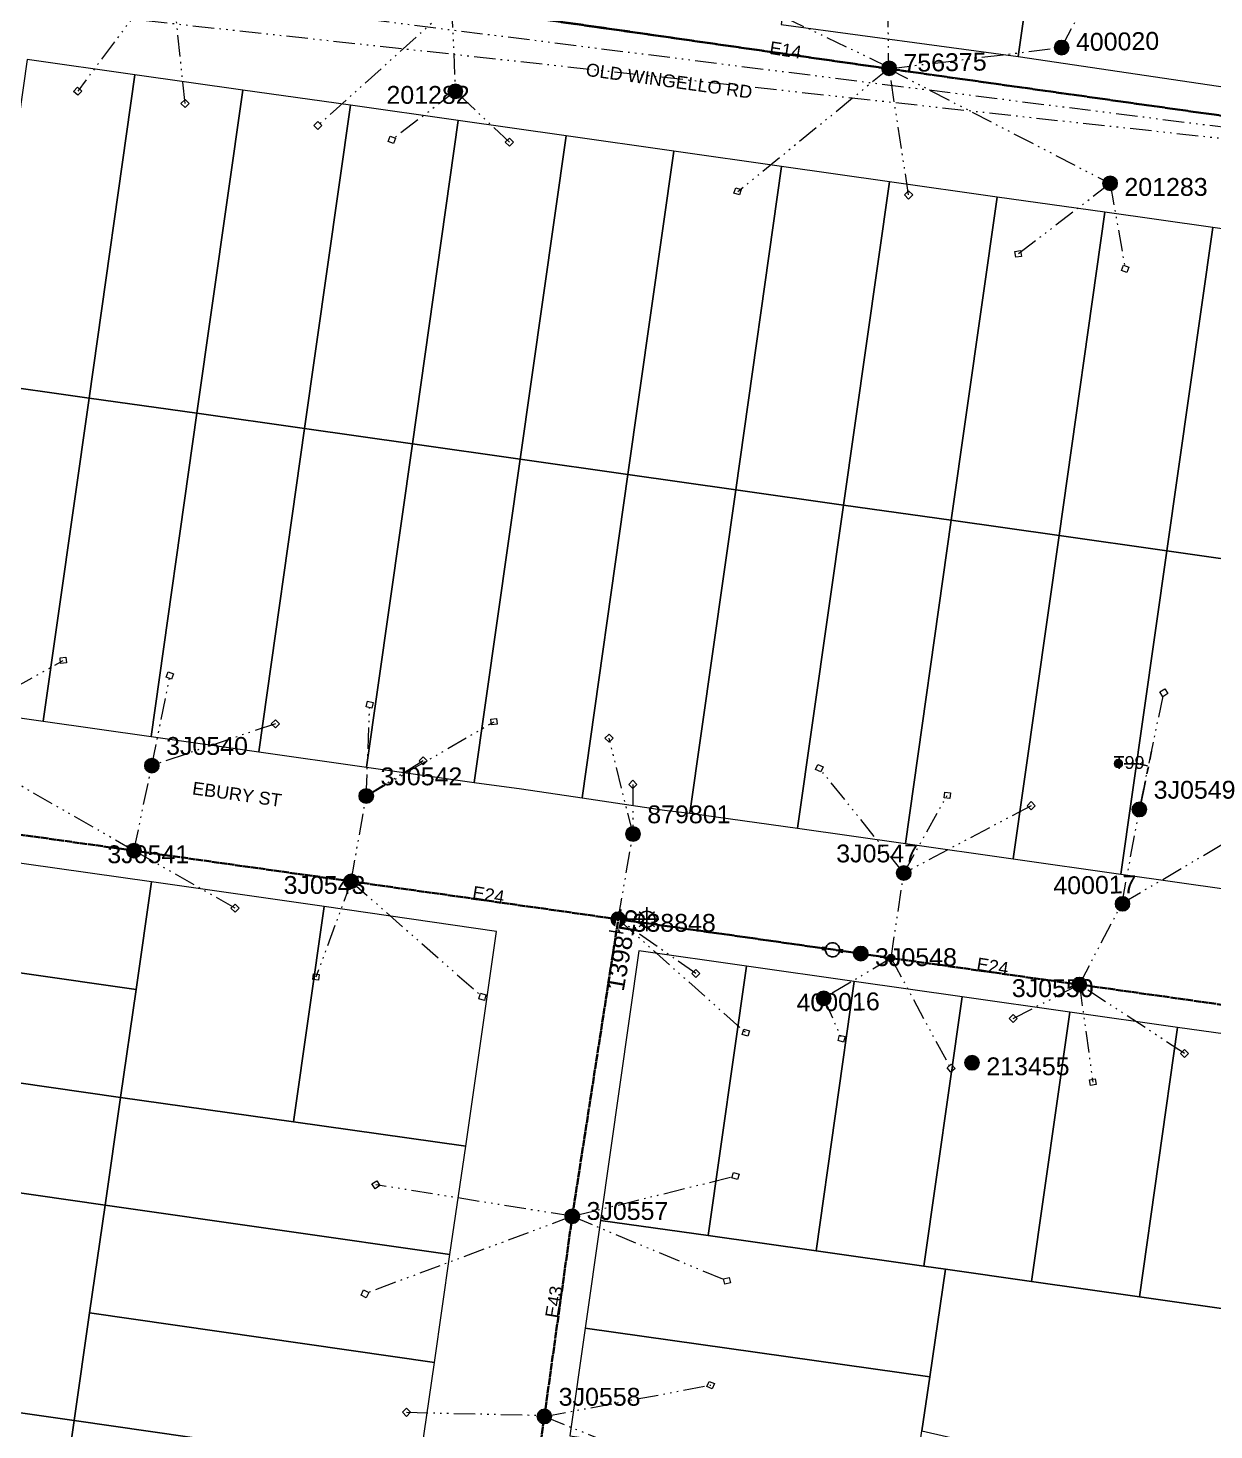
# Model space of a CAD drawing. Header units: metres. Extents: x 244561 to 254068, y 6159332 to 6162744.
# Drawn here: x 252256.8 to 252422.9, y 6161854.5 to 6162050.8 of the extents above; entities that cross this region are included whole.
import ezdxf
from ezdxf.enums import TextEntityAlignment as Align

# ---------------------------------------------------------------- set-up
doc = ezdxf.new("R2010")
doc.units = ezdxf.units.M
for name, pattern in [('Cable Exist OH', [1, 1, 0]), ('Cable Exist UG', [7, 4, -1, 1, -1]), ('PHANTOMX2', [6.6, 3, -0.75, 0.2, -0.75, 0.2, -0.75, 0.2, -0.75])]:
    doc.linetypes.add(name, pattern=pattern)
doc.layers.get('0').update_dxf_attribs({"color": 6})
for name, color, linetype, lineweight in [('_User_HV_Exist', 1, 'Continuous', 35), ('_User_LV_Exist', 5, 'Continuous', 35), ('Cadastre Developer_SP_NEW', 92, 'Continuous', 15), ('Cadastre Land Parcels_SP_EXT', 118, 'Continuous', 15), ('Cadastre Roads_SP_EXT', 218, 'Continuous', 15), ('Mains_HV_EXT', 13, 'Continuous', 25), ('Mains_LV_EXT', 163, 'Continuous', 25), ('Mains_SL_EXT', 131, 'Continuous', 25), ('Services_SP_EXT', 42, 'PHANTOMX2', 20)]:
    doc.layers.add(name, color=color, linetype=linetype, lineweight=lineweight)
for name, color, linetype in [('Duct_SP_EXT', 30, 'Continuous'), ('Equip_LV_EXT', 7, 'Continuous'), ('Equip_SP_LV_EXT', 7, 'Continuous'), ('Equip_SP_SL_EXT', 7, 'Continuous'), ('SupportsOH_SP_TR_HV_LV_SL_EXT', 7, 'Continuous'), ('Trench_SP_EXT', 7, 'Continuous')]:
    doc.layers.add(name, color=color, linetype=linetype)
doc.styles.add('iecARIAL', font='arial.ttf', dxfattribs={"height": 2})
doc.styles.add('POLE_LABEL', font='arial.ttf', dxfattribs={"height": 2})
doc.styles.add('SL_LABEL', font='arial.ttf', dxfattribs={"height": 2})
doc.styles.get("Standard").update_dxf_attribs({"font": 'arial.ttf'})

# ---------------------------------------------------------------- blocks, each defined once
blk = doc.blocks.new('LV_OH_LINKS_OPEN_EXT')
for p, q in [((-0.17, 4.97), (-0.17, 5.46)), ((0.17, 4.97), (0.17, 5.46)), ((-0.17, 3), (-0.17, 2.5)), ((0.17, 3), (0.17, 2.5))]:
    blk.add_line(p, q)
blk.add_lwpolyline([(0, 2.99, 1), (0, 4.98, 1)], format="xyb", close=True)
at = {"flags": 9}
for tag, p in [('ACTUAL_STATUS', (0, 0)), ('CONSTRUCTED_VOLTAGE', (0, -0.2)), ('OPERATING_VOLTAGE', (0, -0.6)), ('ORIENTATION', (0, -0.8)), ('OWNED_BY', (0, -1)), ('STATE', (0, -1.2)), ('SWITCH_TYPE', (0, -1.4)), ('NO_PHASES', (0, -0.4)), ('USAGE', (0, -1.6)), ('LEGEND', (0, -1.8)), ('NOTES', (0, -2))]:
    blk.add_attdef(tag, text='', height=0.2, dxfattribs=at).set_placement(p, align=Align.MIDDLE_LEFT)
at = {"flags": 1}
blk.add_attdef('Z', (0, 0), '', height=0.2, dxfattribs=at)
blk = doc.blocks.new('SL_LANTERN_EXT')
at = {"flags": 9}
for tag, p in [('LRATECODE', (-7.4, 0)), ('LOUTREACHVOCAB', (-7.2, 0)), ('LOUTREACH', (-7, 0)), ('LANTNUMBER', (-6.6, 0)), ('LNEW', (-6.4, 0)), ('LMASTVOCAB', (-6.2, 0)), ('LMAST', (-6, 0)), ('LLAMPVOCAB', (-5.8, 0)), ('LLAMP', (-5.6, 0)), ('LEXIST', (-5.4, 0)), ('LCHARGE3PERCENT', (-5.2, 0)), ('LCHARGE3', (-5, 0)), ('LCHARGE2PERCENT', (-4.8, 0)), ('LCHARGE2', (-4.6, 0)), ('LCHARGE1PERCENT', (-4.4, 0)), ('LCHARGE1', (-4.2, 0)), ('LCATEGORY', (-4, 0)), ('LBRACKETVOCAB', (-3.8, 0)), ('LBRACKET', (-3.6, 0)), ('LKINGHEIGHT', (-3.4, 0)), ('CREPLACE', (-3.2, 0)), ('CREMOVE', (-3, 0)), ('CNUMBER', (-2.8, 0)), ('CNEW', (-2.6, 0)), ('CEXIST', (-2.4, 0)), ('USAGE', (-2.2, 0)), ('STATE', (-2, 0)), ('OWNED_BY', (-1.8, 0)), ('ORIENTATION', (-1.6, 0)), ('OPERATING_VOLTAGE', (-1.4, 0)), ('NO_PHASES', (-1.2, 0)), ('LANTERN_TYPE', (-1, 0)), ('LANTERN_PURPOSE', (-0.8, 0)), ('CONTROL_TYPE', (-0.6, 0)), ('CONSTRUCTED_VOLTAGE', (-0.4, 0))]:
    blk.add_attdef(tag, text='', height=0.001, rotation=270, dxfattribs=at).set_placement(p, align=Align.MIDDLE_LEFT)
at = {"style": 'SL_LABEL', "flags": 9}
blk.add_attdef('STREET_CODE', text='', height=0.001, rotation=270, dxfattribs=at).set_placement((0, 0), align=Align.MIDDLE_LEFT)
at = {"flags": 1}
blk.add_attdef('Z', (0, 0), '', height=0.001, rotation=270, dxfattribs=at)
at = {"width": 0.9}
blk.add_attdef('LNUMBER', text='', height=1, dxfattribs=at).set_placement((7, -1), align=Align.MIDDLE_LEFT)
at = {"flags": 9}
for tag, p in [('LREMOVE', (0, -7.6)), ('LREPLACE', (0, -7.8)), ('LTYPE', (0, -8)), ('LTYPEVOCAB', (0, -8.2)), ('LEGEND', (0, -8.4)), ('SUBURB', (0, -8.6)), ('STREETNAME', (0, -8.8)), ('LOCATION', (0, -9)), ('NOTES', (0, -9.2)), ('MAINTAINED_BY', (0, -9.86))]:
    blk.add_attdef(tag, text='', height=0.001, dxfattribs=at).set_placement(p, align=Align.MIDDLE_LEFT)
blk.add_attdef('OPERATED_BY', (0, -9.61), '', height=0.001, dxfattribs=at)
blk.add_wipeout([(5.69, 0), (5.06, -1.06), (4, -1.69), (2.94, -1.06), (2.31, 0), (2.94, 1.06), (4, 1.69), (5.06, 1.06)])
for p, q in [((0, 0), (4, 0)), ((2.94, 1.06), (3.2, 0.8)), ((4, 1.69), (4, 0)), ((5.06, 1.06), (4.8, 0.8)), ((2.94, -1.06), (3.2, -0.8)), ((4, 0), (5.69, 0)), ((4, 0), (4, -1.69)), ((5.06, -1.06), (4.8, -0.8))]:
    blk.add_line(p, q)
blk.add_circle((4, 0), 1.12)
blk = doc.blocks.new('CCP_EXT')
at = {"flags": 9}
for tag, p in [('STATE', (0, -1.8)), ('NOTES', (0, -2))]:
    blk.add_attdef(tag, text='', height=0.2, dxfattribs=at).set_placement(p, align=Align.MIDDLE_LEFT)
blk.add_wipeout([(0, 0.57), (0.57, 0), (0, -0.57), (-0.57, 0)])
blk.add_lwpolyline([(-0.57, 0), (0, 0.57), (0.57, 0), (0, -0.57), (-0.57, 0)])
at = {"flags": 1}
blk.add_attdef('Z', (0, 0), '', height=0.2, dxfattribs=at)
at = {"flags": 9}
for tag, p in [('CCP_TYPE', (0, 0)), ('CONSTRUCTED_VOLTAGE', (0, -0.2)), ('OPERATING_VOLTAGE', (0, -0.6)), ('ORIENTATION', (0, -0.8)), ('OWNED_BY', (0, -1)), ('NO_PHASES', (0, -0.4)), ('USAGE', (0, -1.2)), ('LEGEND', (0, -1.4)), ('LIFE_SUPPORT', (0, -1.6))]:
    blk.add_attdef(tag, text='', height=0.2, dxfattribs=at).set_placement(p, align=Align.MIDDLE_LEFT)
blk = doc.blocks.new('POLE_EXT')
blk.add_hatch(color=256).paths.add_polyline_path([(-1, 0, 1), (1, 0, 1)])
blk.add_lwpolyline([(-1, 0, 1), (1, 0, 1)], format="xyb", close=True)
at = {"flags": 8}
blk.add_attdef('pNumber', text='', height=2, dxfattribs=at).set_placement((2.5, 2.5), align=Align.MIDDLE_CENTER)
at = {"style": 'POLE_LABEL', "flags": 9}
for tag, p in [('STRUCTURE_PLANT_NUMBER', (1.35, 0.03)), ('STREET_CODE', (1.35, -0.2))]:
    blk.add_attdef(tag, text='', height=0.2, dxfattribs=at).set_placement(p, align=Align.MIDDLE_LEFT)
at = {"flags": 9}
for tag, p in [('OWNED_BY', (1.35, -0.4)), ('SPECIAL_USE', (1.35, -0.8)), ('STATE', (1.35, -1)), ('cLV', (1.35, -1.4)), ('hDepth', (1.35, -1.6)), ('hDia', (1.35, -1.8)), ('cHV', (1.35, -2)), ('PARENT', (1.35, -0.6)), ('USAGE', (1.35, -1.2)), ('cLinedev', (1.35, -3.4)), ('pExisting', (1.35, -3.8)), ('LBRACKET', (1.35, -2.2)), ('LExisting', (1.35, -2.4)), ('LANTNUMBER', (1.35, -2.6)), ('LOther', (1.35, -2.8)), ('LRemove', (1.35, -3)), ('LEGEND', (1.35, -3.2)), ('LOCATION', (1.35, -3.6)), ('PFNUMBER', (1.35, -4)), ('pFooting', (1.35, -4.4)), ('pNew', (1.35, -4.6)), ('pRelocate', (1.35, -5)), ('pRemove', (1.35, -5.2)), ('pReplace', (1.35, -5.4)), ('pStay', (1.35, -5.6)), ('pType', (1.35, -5.8)), ('NEWPFNUMBER', (1.35, -4.2)), ('cspan', (1.35, -6)), ('STREETNAME', (1.35, -6.2)), ('SUBURB', (1.35, -6.4)), ('OPERATED_BY', (1.36, -7.01)), ('NOTES', (1.35, -6.6)), ('MAINTAINED_BY', (1.36, -6.81))]:
    blk.add_attdef(tag, text='', height=0.2, dxfattribs=at).set_placement(p, align=Align.MIDDLE_LEFT)
at = {"flags": 1}
blk.add_attdef('Z', (1.35, -7.33), '', height=0.2, dxfattribs=at)
blk = doc.blocks.new('End Shackle_EXT')
at = {"flags": 9}
for tag, p in [('USAGE', (0, -1.4)), ('NOTES', (0, -1.6))]:
    blk.add_attdef(tag, text='', height=0.2, dxfattribs=at).set_placement(p, align=Align.MIDDLE_LEFT)
blk.add_wipeout([(0, 0.25), (1.81, 0.25), (1.82, -0.25), (0, -0.25)])
blk.add_line((1.81, -1), (1.81, 1))
at = {"flags": 1}
blk.add_attdef('Z', (0, 0), '', height=0.2, dxfattribs=at)
at = {"flags": 9}
for tag, p in [('CONNECTOR_TYPE', (0, 0)), ('CONSTRUCTED_VOLTAGE', (0, -0.2)), ('OPERATING_VOLTAGE', (0, -0.6)), ('ORIENTATION', (0, -0.8)), ('OWNED_BY', (0, -1)), ('STATE', (0, -1.2)), ('NO_PHASES', (0, -0.4))]:
    blk.add_attdef(tag, text='', height=0.2, dxfattribs=at).set_placement(p, align=Align.MIDDLE_LEFT)
blk = doc.blocks.new('CABLE_LARGE_EXT')
h = blk.add_hatch(color=256)
edge = h.paths.add_edge_path()
edge.add_arc((0, 0.55), 0.55, 0, 360)
blk.add_circle((0, 0.55), 0.55)
at = {"flags": 1}
blk.add_attdef('Z', (0, 0), '', height=0.2, dxfattribs=at)
at = {"flags": 9}
for tag, p in [('COND_CODE', (0, 0)), ('STATE', (0, -0.4)), ('XSECT_SIZE', (0, -0.6)), ('FB_REFERENCE', (0, -0.2)), ('NOTES', (0, -0.8))]:
    blk.add_attdef(tag, text='', height=0.2, dxfattribs=at).set_placement(p, align=Align.MIDDLE_LEFT)
blk = doc.blocks.new('CONNECTOR_NODE_EXT')
h = blk.add_hatch(color=256)
edge = h.paths.add_edge_path()
edge.add_arc((0, 0), 0.5, 0, 360)
blk.add_circle((0, 0), 0.5)
at = {"flags": 1}
blk.add_attdef('Z', (0, 0), '', height=0.2, dxfattribs=at)
at = {"flags": 9}
for tag, p in [('CONNECTOR_TYPE', (0, 0)), ('CONSTRUCTED_VOLTAGE', (0, -0.2)), ('OPERATING_VOLTAGE', (0, -0.6)), ('ORIENTATION', (0, -0.8)), ('SUBTYPE', (0, -1)), ('NO_PHASES', (0, -0.4)), ('USAGE', (0, -1.2)), ('NOTES', (0, -1.4))]:
    blk.add_attdef(tag, text='', height=0.2, dxfattribs=at).set_placement(p, align=Align.MIDDLE_LEFT)

msp = doc.modelspace()

# ---------------------------------------------------------------- linework, layer by layer
at = {"layer": '_User_LV_Exist', "linetype": 'Cable Exist OH'}
for points in [[(252316.1239, 6162053.8342), (252377.2871, 6162045.0704)], [(252446.419, 6162035.3197), (252377.2871, 6162045.0704)], [(252271.6617, 6161935.5746), (252222.446, 6161942.5087)], [(252302.0651, 6161931.2767), (252271.6617, 6161935.5746)], [(252377.6672, 6161920.5363), (252373.4205, 6161921.1705)], [(252404.0264, 6161916.8308), (252377.6672, 6161920.5363)], [(252432.9972, 6161912.738), (252404.0264, 6161916.8308)], [(252329.1241, 6161856.3563), (252333.0216, 6161884.3785)], [(252324.409, 6161823.3874), (252329.1241, 6161856.3563)]]:
    msp.add_lwpolyline(points, dxfattribs=at)
at = {"layer": 'Cadastre Developer_SP_NEW', "linetype": 'Continuous'}
for points in [[(252399.6922, 6162076.5525), (252402.4414, 6162104.2867), (252385.2998, 6162105.2687), (252370.4718, 6162109.0274), (252362.2606, 6162051.27), (252395.474, 6162046.7796), (252399.6922, 6162076.5525)], [(252435.0084, 6162071.9691), (252399.6922, 6162076.5525), (252395.474, 6162046.7796), (252431.0694, 6162041.5032), (252435.0084, 6162071.9691)], [(252437.7756, 6162020.684), (252433.2273, 6162021.3292), (252422.687, 6162022.8237), (252416.2654, 6161977.5574), (252431.354, 6161975.4167), (252437.7756, 6162020.684)], [(252274.1266, 6161931.2049), (252225.8381, 6161938.0466), (252223.6881, 6161923.0569), (252271.9593, 6161916.1204), (252274.1266, 6161931.2049)], [(252271.9593, 6161916.1204), (252223.6881, 6161923.0569), (252221.521, 6161907.9724), (252269.7913, 6161901.0358), (252271.9593, 6161916.1204)], [(252269.7913, 6161901.0358), (252221.521, 6161907.9724), (252219.3522, 6161892.8868), (252267.6233, 6161885.9502), (252269.7913, 6161901.0358)], [(252265.4553, 6161870.8655), (252267.6233, 6161885.9502), (252219.3522, 6161892.8868), (252215.0171, 6161862.7185), (252263.2873, 6161855.781), (252265.4553, 6161870.8655)], [(252519.0939, 6161819.8482), (252522.7003, 6161823.4438), (252527.4332, 6161856.8128), (252517.7647, 6161858.1845), (252477.1799, 6161863.9403), (252461.9177, 6161866.0924), (252446.8283, 6161868.233), (252442.6053, 6161868.8323), (252427.5169, 6161870.973), (252412.4276, 6161873.1137), (252397.3383, 6161875.2543), (252385.2668, 6161876.9664), (252383.0764, 6161861.8842), (252381.9811, 6161854.3436), (252465.7081, 6161835.1163), (252480.5825, 6161809.2261), (252519.0939, 6161819.8482)], [(252263.2873, 6161855.781), (252215.0171, 6161862.7185), (252212.8484, 6161847.6329), (252261.1193, 6161840.6953), (252263.2873, 6161855.781)]]:
    msp.add_lwpolyline(points, close=True, dxfattribs=at)
at = {"layer": 'Cadastre Land Parcels_SP_EXT', "linetype": 'Continuous'}
for points in [[(252399.6922, 6162076.5525), (252402.4414, 6162104.2867), (252385.2998, 6162105.2687), (252370.4718, 6162109.0274), (252362.2606, 6162051.27), (252395.474, 6162046.7796), (252399.6922, 6162076.5525)], [(252435.0084, 6162071.9691), (252399.6922, 6162076.5525), (252395.474, 6162046.7796), (252431.0694, 6162041.5032), (252435.0084, 6162071.9691)], [(252271.7995, 6162044.2295), (252256.7107, 6162046.37), (252250.2891, 6162001.1034), (252265.3778, 6161998.963), (252271.7995, 6162044.2295)], [(252286.8883, 6162042.089), (252271.7995, 6162044.2295), (252265.3778, 6161998.963), (252280.4666, 6161996.8225), (252286.8883, 6162042.089)], [(252301.977, 6162039.9486), (252286.8883, 6162042.089), (252280.4666, 6161996.8225), (252295.5553, 6161994.6821), (252301.977, 6162039.9486)], [(252317.0658, 6162037.808), (252301.977, 6162039.9486), (252295.5553, 6161994.6821), (252310.6448, 6161992.5416), (252317.0658, 6162037.808)], [(252332.1546, 6162035.6675), (252317.0658, 6162037.808), (252310.6448, 6161992.5416), (252325.7335, 6161990.401), (252332.1546, 6162035.6675)], [(252347.2434, 6162033.527), (252332.1546, 6162035.6675), (252325.7335, 6161990.401), (252340.8221, 6161988.2606), (252347.2434, 6162033.527)], [(252362.3321, 6162031.3863), (252347.2434, 6162033.527), (252340.8221, 6161988.2606), (252355.9108, 6161986.1199), (252362.3321, 6162031.3863)], [(252377.4208, 6162029.2457), (252362.3321, 6162031.3863), (252355.9108, 6161986.1199), (252370.9994, 6161983.9793), (252377.4208, 6162029.2457)], [(252392.5096, 6162027.1051), (252377.4208, 6162029.2457), (252370.9994, 6161983.9793), (252386.0882, 6161981.8387), (252392.5096, 6162027.1051)], [(252407.5983, 6162024.9644), (252392.5096, 6162027.1051), (252386.0882, 6161981.8387), (252401.1768, 6161979.698), (252407.5983, 6162024.9644)], [(252422.687, 6162022.8237), (252407.5983, 6162024.9644), (252401.1768, 6161979.698), (252416.2654, 6161977.5574), (252422.687, 6162022.8237)], [(252437.7756, 6162020.684), (252433.2273, 6162021.3292), (252422.687, 6162022.8237), (252416.2654, 6161977.5574), (252431.354, 6161975.4167), (252437.7756, 6162020.684)], [(252265.3778, 6161998.963), (252250.2891, 6162001.1034), (252243.8675, 6161955.8369), (252258.9562, 6161953.6965), (252265.3778, 6161998.963)], [(252280.4666, 6161996.8225), (252265.3778, 6161998.963), (252258.9562, 6161953.6965), (252274.0449, 6161951.5561), (252280.4666, 6161996.8225)], [(252295.5553, 6161994.6821), (252280.4666, 6161996.8225), (252274.0449, 6161951.5561), (252289.1335, 6161949.4156), (252295.5553, 6161994.6821)], [(252310.6448, 6161992.5416), (252295.5553, 6161994.6821), (252289.1335, 6161949.4156), (252304.2221, 6161947.2751), (252310.6448, 6161992.5416)], [(252325.7335, 6161990.401), (252310.6448, 6161992.5416), (252304.2221, 6161947.2751), (252319.3107, 6161945.1346), (252325.7335, 6161990.401)], [(252340.8221, 6161988.2606), (252325.7335, 6161990.401), (252319.3107, 6161945.1346), (252325.9276, 6161944.2275), (252334.3994, 6161942.9941), (252340.8221, 6161988.2606)], [(252355.9108, 6161986.1199), (252340.8221, 6161988.2606), (252334.3994, 6161942.9941), (252345.9532, 6161941.2681), (252349.488, 6161940.8525), (252355.9108, 6161986.1199)], [(252370.9994, 6161983.9793), (252355.9108, 6161986.1199), (252349.488, 6161940.8525), (252364.5766, 6161938.7119), (252370.9994, 6161983.9793)], [(252386.0882, 6161981.8387), (252370.9994, 6161983.9793), (252364.5766, 6161938.7119), (252379.6651, 6161936.5713), (252386.0882, 6161981.8387)], [(252401.1768, 6161979.698), (252386.0882, 6161981.8387), (252379.6651, 6161936.5713), (252394.7538, 6161934.4307), (252401.1768, 6161979.698)], [(252416.2654, 6161977.5574), (252401.1768, 6161979.698), (252394.7538, 6161934.4307), (252409.8423, 6161932.29), (252416.2654, 6161977.5574)], [(252431.354, 6161975.4167), (252416.2654, 6161977.5574), (252409.8423, 6161932.29), (252424.9308, 6161930.1494), (252431.354, 6161975.4167)], [(252274.1266, 6161931.2049), (252225.8381, 6161938.0466), (252223.6881, 6161923.0569), (252271.9593, 6161916.1204), (252274.1266, 6161931.2049)], [(252298.2704, 6161927.7841), (252274.1266, 6161931.2049), (252271.9593, 6161916.1204), (252269.7913, 6161901.0358), (252293.9945, 6161897.6055), (252298.2704, 6161927.7841)], [(252322.3987, 6161924.2671), (252298.2704, 6161927.7841), (252293.9945, 6161897.6055), (252318.1382, 6161894.1845), (252322.3987, 6161924.2671)], [(252271.9593, 6161916.1204), (252223.6881, 6161923.0569), (252221.521, 6161907.9724), (252269.7913, 6161901.0358), (252271.9593, 6161916.1204)], [(252357.4218, 6161919.3986), (252342.3333, 6161921.5391), (252336.9819, 6161883.8166), (252352.0704, 6161881.676), (252357.4218, 6161919.3986)], [(252372.5113, 6161917.258), (252357.4218, 6161919.3986), (252352.0704, 6161881.676), (252367.1597, 6161879.5355), (252372.5113, 6161917.258)], [(252387.6006, 6161915.1174), (252372.5113, 6161917.258), (252367.1597, 6161879.5355), (252382.2491, 6161877.3949), (252387.6006, 6161915.1174)], [(252402.6899, 6161912.9768), (252387.6006, 6161915.1174), (252382.2491, 6161877.3949), (252385.2668, 6161876.9664), (252397.3383, 6161875.2543), (252402.6899, 6161912.9768)], [(252417.7785, 6161910.8361), (252402.6899, 6161912.9768), (252397.3383, 6161875.2543), (252412.4276, 6161873.1137), (252417.7785, 6161910.8361)], [(252432.8678, 6161908.6964), (252417.7785, 6161910.8361), (252412.4276, 6161873.1137), (252427.5169, 6161870.973), (252432.8678, 6161908.6964)], [(252269.7913, 6161901.0358), (252221.521, 6161907.9724), (252219.3522, 6161892.8868), (252267.6233, 6161885.9502), (252269.7913, 6161901.0358)], [(252318.1382, 6161894.1845), (252293.9945, 6161897.6055), (252269.7913, 6161901.0358), (252267.6233, 6161885.9502), (252315.896, 6161879.0124), (252318.1382, 6161894.1845)], [(252265.4553, 6161870.8655), (252267.6233, 6161885.9502), (252219.3522, 6161892.8868), (252215.0171, 6161862.7185), (252263.2873, 6161855.781), (252265.4553, 6161870.8655)], [(252315.896, 6161879.0124), (252267.6233, 6161885.9502), (252265.4553, 6161870.8655), (252313.7287, 6161863.9278), (252315.896, 6161879.0124)], [(252385.2668, 6161876.9664), (252382.2491, 6161877.3949), (252367.1597, 6161879.5355), (252352.0704, 6161881.676), (252336.9819, 6161883.8166), (252334.841, 6161868.7278), (252383.0764, 6161861.8842), (252385.2668, 6161876.9664)], [(252519.0939, 6161819.8482), (252522.7003, 6161823.4438), (252527.4332, 6161856.8128), (252517.7647, 6161858.1845), (252477.1799, 6161863.9403), (252461.9177, 6161866.0924), (252446.8283, 6161868.233), (252442.6053, 6161868.8323), (252427.5169, 6161870.973), (252412.4276, 6161873.1137), (252397.3383, 6161875.2543), (252385.2668, 6161876.9664), (252383.0764, 6161861.8842), (252381.9811, 6161854.3436), (252465.7081, 6161835.1163), (252480.5825, 6161809.2261), (252519.0939, 6161819.8482)], [(252313.7287, 6161863.9278), (252265.4553, 6161870.8655), (252263.2873, 6161855.781), (252311.5581, 6161848.8422), (252313.7287, 6161863.9278)], [(252381.9811, 6161854.3436), (252383.0764, 6161861.8842), (252334.841, 6161868.7278), (252332.7009, 6161853.639), (252380.8859, 6161846.803), (252381.9811, 6161854.3436)], [(252263.2873, 6161855.781), (252215.0171, 6161862.7185), (252212.8484, 6161847.6329), (252261.1193, 6161840.6953), (252263.2873, 6161855.781)], [(252311.5581, 6161848.8422), (252263.2873, 6161855.781), (252261.1193, 6161840.6953), (252309.3926, 6161833.7577), (252311.5581, 6161848.8422)]]:
    msp.add_lwpolyline(points, close=True, dxfattribs=at)
at = {"layer": 'Duct_SP_EXT'}
msp.add_lwpolyline([(252410.298, 6161947.717), (252412.3195, 6161947.717), (252413.5518, 6161947.4637)], dxfattribs=at)
at = {"layer": 'Mains_LV_EXT', "linetype": 'Cable Exist OH'}
for points in [[(252316.1239, 6162053.8342), (252377.2871, 6162045.0704)], [(252446.419, 6162035.3197), (252377.2871, 6162045.0704)], [(252271.6617, 6161935.5746), (252222.446, 6161942.5087)], [(252302.0651, 6161931.2767), (252271.6617, 6161935.5746)], [(252377.6672, 6161920.5363), (252373.4205, 6161921.1705)], [(252404.0264, 6161916.8308), (252377.6672, 6161920.5363)], [(252432.9972, 6161912.738), (252404.0264, 6161916.8308)], [(252329.1241, 6161856.3563), (252333.0216, 6161884.3785)], [(252324.409, 6161823.3874), (252329.1241, 6161856.3563)]]:
    msp.add_lwpolyline(points, dxfattribs=at)
at = {"layer": 'Services_SP_EXT'}
for points in [[(252316.1239, 6162053.8342), (252316.6613, 6162041.9055)], [(252377.3688, 6162045.2536), (252360.6865, 6162053.2421), (252355.0009, 6162055.4405)], [(252377.1835, 6162053.8685), (252377.2871, 6162045.0704)], [(252377.2871, 6162045.0704), (252401.542, 6162048.0326), (252405.013, 6162054.6439)], [(252377.2871, 6162045.0704), (252408.3525, 6162028.9798)], [(252271.6617, 6161935.5747), (252243.2921, 6161951.878)], [(252271.6617, 6161935.5747), (252274.1598, 6161947.4912)], [(252302.0651, 6161931.2767), (252304.1772, 6161943.2324)], [(252410.0065, 6161928.2223), (252412.429, 6161941.3541)], [(252410.0065, 6161928.2223), (252427.9279, 6161938.7419)], [(252377.6673, 6161920.5364), (252379.4398, 6161932.4415)], [(252404.0263, 6161916.8308), (252410.0065, 6161928.2223)], [(252329.1241, 6161856.3562), (252351.0739, 6161847.428)]]:
    msp.add_lwpolyline(points, dxfattribs=at)
at = {"layer": 'Trench_SP_EXT', "linetype": 'Cable Exist UG'}
msp.add_lwpolyline([(252412.4982, 6161941.4281), (252414.1311, 6161949.5341)], dxfattribs=at)

# ---------------------------------------------------------------- block references
at = {"layer": 'Duct_SP_EXT'}
msp.add_blockref('CABLE_LARGE_EXT', (252409.4878, 6161947.225), dxfattribs=at)
at = {"layer": 'Equip_LV_EXT'}
msp.add_blockref('CONNECTOR_NODE_EXT', (252377.6673, 6161920.5363), dxfattribs=at)
at = {"layer": 'Equip_SP_LV_EXT', "rotation": 82.30779470120558}
msp.add_blockref('LV_OH_LINKS_OPEN_EXT', (252373.4205, 6161921.1705), dxfattribs=at)
at = {"layer": 'SupportsOH_SP_TR_HV_LV_SL_EXT'}
ref = msp.add_blockref('POLE_EXT', (252401.5421, 6162048.0326), dxfattribs=at)
ref.add_attrib('ASSET_NUM', '400020', dxfattribs={"layer": '0', "height": 2.5, "rotation": 1, "style": 'POLE_LABEL'}).set_placement((252403.5421, 6162048.7826), align=Align.MIDDLE_LEFT)
ref = msp.add_blockref('POLE_EXT', (252377.3875, 6162045.1205), dxfattribs=at)
ref.add_attrib('ASSET_NUM', '756375', dxfattribs={"layer": '0', "height": 2.5, "rotation": 1, "style": 'POLE_LABEL'}).set_placement((252379.3875, 6162045.8705), align=Align.MIDDLE_LEFT)
ref = msp.add_blockref('POLE_EXT', (252316.6613, 6162041.9055), dxfattribs=at)
ref.add_attrib('ASSET_NUM', '201282', dxfattribs={"layer": '0', "height": 2.5, "style": 'POLE_LABEL'}).set_placement((252318.6613, 6162042.6555), align=Align.TOP_RIGHT)
ref = msp.add_blockref('POLE_EXT', (252408.3288, 6162029.0189), dxfattribs=at)
ref.add_attrib('ASSET_NUM', '201283', dxfattribs={"layer": '0', "height": 2.5, "style": 'POLE_LABEL'}).set_placement((252410.3288, 6162029.7689), align=Align.TOP_LEFT)
ref = msp.add_blockref('POLE_EXT', (252274.1598, 6161947.4913), dxfattribs=at)
ref.add_attrib('ASSET_NUM', '3J0540', dxfattribs={"layer": '0', "height": 2.5, "style": 'POLE_LABEL'}).set_placement((252276.1598, 6161948.2413), align=Align.BOTTOM_LEFT)
ref = msp.add_blockref('POLE_EXT', (252412.429, 6161941.354), dxfattribs=at)
ref.add_attrib('ASSET_NUM', '3J0549', dxfattribs={"layer": '0', "height": 2.5, "style": 'POLE_LABEL'}).set_placement((252414.429, 6161942.104), align=Align.BOTTOM_LEFT)
ref = msp.add_blockref('POLE_EXT', (252341.5305, 6161937.9143), dxfattribs=at)
ref.add_attrib('ASSET_NUM', '879801', dxfattribs={"layer": '0', "height": 2.5, "style": 'POLE_LABEL'}).set_placement((252343.5305, 6161938.6643), align=Align.BOTTOM_LEFT)
ref = msp.add_blockref('POLE_EXT', (252271.6617, 6161935.5746), dxfattribs=at)
ref.add_attrib('ASSET_NUM', '3J0541', dxfattribs={"layer": '0', "height": 2.5, "style": 'POLE_LABEL'}).set_placement((252273.6617, 6161936.3246), align=Align.TOP_CENTER)
ref = msp.add_blockref('POLE_EXT', (252379.4398, 6161932.4416), dxfattribs=at)
ref.add_attrib('ASSET_NUM', '3J0547', dxfattribs={"layer": '0', "height": 2.5, "style": 'POLE_LABEL'}).set_placement((252381.4398, 6161933.1916), align=Align.BOTTOM_RIGHT)
ref = msp.add_blockref('POLE_EXT', (252302.0652, 6161931.2767), dxfattribs=at)
ref.add_attrib('ASSET_NUM', '3J0543', dxfattribs={"layer": '0', "height": 2.5, "style": 'POLE_LABEL'}).set_placement((252304.0652, 6161932.0267), align=Align.TOP_RIGHT)
ref = msp.add_blockref('POLE_EXT', (252410.0638, 6161928.1342), dxfattribs=at)
ref.add_attrib('ASSET_NUM', '400017', dxfattribs={"layer": '0', "height": 2.5, "rotation": 1, "style": 'POLE_LABEL'}).set_placement((252412.0638, 6161928.8842), align=Align.BOTTOM_RIGHT)
ref = msp.add_blockref('POLE_EXT', (252373.4204, 6161921.1706), dxfattribs=at)
ref.add_attrib('ASSET_NUM', '3J0548', dxfattribs={"layer": '0', "height": 2.5, "style": 'POLE_LABEL'}).set_placement((252375.4204, 6161921.9206), align=Align.TOP_LEFT)
ref = msp.add_blockref('POLE_EXT', (252404.0264, 6161916.8308), dxfattribs=at)
ref.add_attrib('ASSET_NUM', '3J0550', dxfattribs={"layer": '0', "height": 2.5, "style": 'POLE_LABEL'}).set_placement((252406.0264, 6161917.5808), align=Align.TOP_RIGHT)
ref = msp.add_blockref('POLE_EXT', (252368.2257, 6161914.8909), dxfattribs=at)
ref.add_attrib('ASSET_NUM', '400016', dxfattribs={"layer": '0', "height": 2.5, "rotation": 1, "style": 'POLE_LABEL'}).set_placement((252370.2257, 6161915.6409), align=Align.TOP_CENTER)
ref = msp.add_blockref('POLE_EXT', (252388.998, 6161905.882), dxfattribs=at)
ref.add_attrib('ASSET_NUM', '213455', dxfattribs={"layer": '0', "height": 2.5, "style": 'POLE_LABEL'}).set_placement((252390.998, 6161906.632), align=Align.TOP_LEFT)
ref = msp.add_blockref('POLE_EXT', (252333.0216, 6161884.3785), dxfattribs=at)
ref.add_attrib('ASSET_NUM', '3J0557', dxfattribs={"layer": '0', "height": 2.5, "style": 'POLE_LABEL'}).set_placement((252335.0216, 6161885.1285), align=Align.MIDDLE_LEFT)
ref = msp.add_blockref('POLE_EXT', (252329.1241, 6161856.3563), dxfattribs=at)
ref.add_attrib('ASSET_NUM', '3J0558', dxfattribs={"layer": '0', "height": 2.5, "style": 'POLE_LABEL'}).set_placement((252331.1241, 6161857.1063), align=Align.BOTTOM_LEFT)

# ---------------------------------------------------------------- texts
at = {"layer": 'Cadastre Roads_SP_EXT'}
for s, rotation, p in [('OLD WINGELLO RD', 352.125767, (252334.8357, 6162044.0893)), ('EBURY ST', 351.885633, (252279.7345, 6161943.4746))]:
    msp.add_text(s, height=1.8, rotation=rotation, dxfattribs=at).set_placement(p)
at = {"layer": 'Duct_SP_EXT'}
msp.add_text('T99', height=1.8, dxfattribs=at).set_placement((252408.8144, 6161947.0222))
at = {"layer": 'Mains_LV_EXT'}
for s, rotation, p in [('E14', 350.984213, (252360.5454, 6162047.1584)), ('E24', 350.743946, (252318.9506, 6161928.8843)), ('E24', 350.801809, (252389.538, 6161918.8676)), ('E43', 80.626739, (252330.9876, 6161870.0434))]:
    msp.add_text(s, height=1.8, rotation=rotation, dxfattribs=at).set_placement(p)

# ---------------------------------------------------------------- next in the draw order: block references
at = {"layer": 'Equip_SP_SL_EXT'}
ref = msp.add_blockref('SL_LANTERN_EXT', (252339.4661, 6161925.9776), dxfattribs=at)
ref.add_attrib('ASSET_NUM', '139815', dxfattribs={"layer": '0', "height": 2.5, "rotation": 80.18815, "style": 'iecARIAL'}).set_placement((252340.9661, 6161927.4776), align=Align.MIDDLE_RIGHT)
at = {"layer": 'Services_SP_EXT'}
for p, rotation in [((252263.7791, 6162041.9171), 91.6781575286549), ((252278.8132, 6162040.2036), 90.0000000000002), ((252307.7655, 6162035.1127), 112.3488976858017), ((252356.1662, 6162027.9004), 296.8918093161193), ((252395.464, 6162019.134), 234.093943272637), ((252410.43, 6162017.064), 294.215832562918), ((252261.751, 6161962.23), 51.00151982368407), ((252276.694, 6161960.1), 113.6468829041898), ((252415.841, 6161957.698), 77.09801942393973), ((252304.663, 6161956.02), 119.9364134181364), ((252322.07, 6161953.63), 52.45410425286332), ((252367.623, 6161947.135), 110.9658042057046), ((252385.53, 6161943.344), 38.62554050317649), ((252297.137, 6161917.885), 217.561391607228), ((252320.44, 6161915.112), 299.2416546395788), ((252357.32, 6161910.097), 298.6669234036531), ((252370.739, 6161909.268), 209.3598918363621), ((252386.0591, 6161905.1208), 266.4152773578554), ((252405.899, 6161903.17), 236.4311836320665), ((252355.883, 6161890.028), 29.06669462107727), ((252305.5271, 6161888.8014), 167.7926675463198), ((252354.702, 6161875.347), 328.8056493431249), ((252303.9902, 6161873.5283), 198.1369765808332), ((252352.403, 6161860.742), 21.54366782532782)]:
    msp.add_blockref('CCP_EXT', p, dxfattribs=dict(at, rotation=rotation))
for p in [(252297.414, 6162037.1239), (252324.2142, 6162034.7729), (252380.1222, 6162027.3951), (252291.4529, 6161953.348), (252338.176, 6161951.334), (252312.1611, 6161948.1677), (252341.4933, 6161944.8591), (252397.2609, 6161941.8751), (252285.8049, 6161927.5291), (252350.3276, 6161918.3866), (252394.7523, 6161912.0816), (252418.7411, 6161907.1904), (252309.8249, 6161856.9365)]:
    msp.add_blockref('CCP_EXT', p, dxfattribs=at)

# ---------------------------------------------------------------- next in the draw order: linework, layer by layer
at = {"layer": '_User_HV_Exist', "linetype": 'Cable Exist OH'}
msp.add_lwpolyline([(252520.8827, 6162024.7765), (252486.0194, 6162029.8228), (252446.4189, 6162035.3197), (252377.287, 6162045.0704), (252336.8123, 6162050.8444), (252276.8927, 6162059.4039), (252241.8244, 6162064.2514), (252197.2895, 6162070.4379)], dxfattribs=at)
at = {"layer": 'Cadastre Developer_SP_NEW', "linetype": 'Continuous'}
for points in [[(252271.7995, 6162044.2295), (252256.7107, 6162046.37), (252250.2891, 6162001.1034), (252265.3778, 6161998.963), (252271.7995, 6162044.2295)], [(252286.8883, 6162042.089), (252271.7995, 6162044.2295), (252265.3778, 6161998.963), (252280.4666, 6161996.8225), (252286.8883, 6162042.089)], [(252301.977, 6162039.9486), (252286.8883, 6162042.089), (252280.4666, 6161996.8225), (252295.5553, 6161994.6821), (252301.977, 6162039.9486)], [(252317.0658, 6162037.808), (252301.977, 6162039.9486), (252295.5553, 6161994.6821), (252310.6448, 6161992.5416), (252317.0658, 6162037.808)], [(252332.1546, 6162035.6675), (252317.0658, 6162037.808), (252310.6448, 6161992.5416), (252325.7335, 6161990.401), (252332.1546, 6162035.6675)], [(252347.2434, 6162033.527), (252332.1546, 6162035.6675), (252325.7335, 6161990.401), (252340.8221, 6161988.2606), (252347.2434, 6162033.527)], [(252362.3321, 6162031.3863), (252347.2434, 6162033.527), (252340.8221, 6161988.2606), (252355.9108, 6161986.1199), (252362.3321, 6162031.3863)], [(252377.4208, 6162029.2457), (252362.3321, 6162031.3863), (252355.9108, 6161986.1199), (252370.9994, 6161983.9793), (252377.4208, 6162029.2457)], [(252392.5096, 6162027.1051), (252377.4208, 6162029.2457), (252370.9994, 6161983.9793), (252386.0882, 6161981.8387), (252392.5096, 6162027.1051)], [(252407.5983, 6162024.9644), (252392.5096, 6162027.1051), (252386.0882, 6161981.8387), (252401.1768, 6161979.698), (252407.5983, 6162024.9644)], [(252422.687, 6162022.8237), (252407.5983, 6162024.9644), (252401.1768, 6161979.698), (252416.2654, 6161977.5574), (252422.687, 6162022.8237)], [(252265.3778, 6161998.963), (252250.2891, 6162001.1034), (252243.8675, 6161955.8369), (252258.9562, 6161953.6965), (252265.3778, 6161998.963)], [(252280.4666, 6161996.8225), (252265.3778, 6161998.963), (252258.9562, 6161953.6965), (252274.0449, 6161951.5561), (252280.4666, 6161996.8225)], [(252295.5553, 6161994.6821), (252280.4666, 6161996.8225), (252274.0449, 6161951.5561), (252289.1335, 6161949.4156), (252295.5553, 6161994.6821)], [(252310.6448, 6161992.5416), (252295.5553, 6161994.6821), (252289.1335, 6161949.4156), (252304.2221, 6161947.2751), (252310.6448, 6161992.5416)], [(252325.7335, 6161990.401), (252310.6448, 6161992.5416), (252304.2221, 6161947.2751), (252319.3107, 6161945.1346), (252325.7335, 6161990.401)], [(252340.8221, 6161988.2606), (252325.7335, 6161990.401), (252319.3107, 6161945.1346), (252325.9276, 6161944.2275), (252334.3994, 6161942.9941), (252340.8221, 6161988.2606)], [(252355.9108, 6161986.1199), (252340.8221, 6161988.2606), (252334.3994, 6161942.9941), (252345.9532, 6161941.2681), (252349.488, 6161940.8525), (252355.9108, 6161986.1199)], [(252370.9994, 6161983.9793), (252355.9108, 6161986.1199), (252349.488, 6161940.8525), (252364.5766, 6161938.7119), (252370.9994, 6161983.9793)], [(252386.0882, 6161981.8387), (252370.9994, 6161983.9793), (252364.5766, 6161938.7119), (252379.6651, 6161936.5713), (252386.0882, 6161981.8387)], [(252401.1768, 6161979.698), (252386.0882, 6161981.8387), (252379.6651, 6161936.5713), (252394.7538, 6161934.4307), (252401.1768, 6161979.698)], [(252416.2654, 6161977.5574), (252401.1768, 6161979.698), (252394.7538, 6161934.4307), (252409.8423, 6161932.29), (252416.2654, 6161977.5574)], [(252431.354, 6161975.4167), (252416.2654, 6161977.5574), (252409.8423, 6161932.29), (252424.9308, 6161930.1494), (252431.354, 6161975.4167)], [(252298.2704, 6161927.7841), (252274.1266, 6161931.2049), (252271.9593, 6161916.1204), (252269.7913, 6161901.0358), (252293.9945, 6161897.6055), (252298.2704, 6161927.7841)], [(252322.3987, 6161924.2671), (252298.2704, 6161927.7841), (252293.9945, 6161897.6055), (252318.1382, 6161894.1845), (252322.3987, 6161924.2671)], [(252357.4218, 6161919.3986), (252342.3333, 6161921.5391), (252336.9819, 6161883.8166), (252352.0704, 6161881.676), (252357.4218, 6161919.3986)], [(252372.5113, 6161917.258), (252357.4218, 6161919.3986), (252352.0704, 6161881.676), (252367.1597, 6161879.5355), (252372.5113, 6161917.258)], [(252387.6006, 6161915.1174), (252372.5113, 6161917.258), (252367.1597, 6161879.5355), (252382.2491, 6161877.3949), (252387.6006, 6161915.1174)], [(252402.6899, 6161912.9768), (252387.6006, 6161915.1174), (252382.2491, 6161877.3949), (252385.2668, 6161876.9664), (252397.3383, 6161875.2543), (252402.6899, 6161912.9768)], [(252417.7785, 6161910.8361), (252402.6899, 6161912.9768), (252397.3383, 6161875.2543), (252412.4276, 6161873.1137), (252417.7785, 6161910.8361)], [(252432.8678, 6161908.6964), (252417.7785, 6161910.8361), (252412.4276, 6161873.1137), (252427.5169, 6161870.973), (252432.8678, 6161908.6964)], [(252318.1382, 6161894.1845), (252293.9945, 6161897.6055), (252269.7913, 6161901.0358), (252267.6233, 6161885.9502), (252315.896, 6161879.0124), (252318.1382, 6161894.1845)], [(252315.896, 6161879.0124), (252267.6233, 6161885.9502), (252265.4553, 6161870.8655), (252313.7287, 6161863.9278), (252315.896, 6161879.0124)], [(252385.2668, 6161876.9664), (252382.2491, 6161877.3949), (252367.1597, 6161879.5355), (252352.0704, 6161881.676), (252336.9819, 6161883.8166), (252334.841, 6161868.7278), (252383.0764, 6161861.8842), (252385.2668, 6161876.9664)], [(252313.7287, 6161863.9278), (252265.4553, 6161870.8655), (252263.2873, 6161855.781), (252311.5581, 6161848.8422), (252313.7287, 6161863.9278)], [(252381.9811, 6161854.3436), (252383.0764, 6161861.8842), (252334.841, 6161868.7278), (252332.7009, 6161853.639), (252380.8859, 6161846.803), (252381.9811, 6161854.3436)], [(252311.5581, 6161848.8422), (252263.2873, 6161855.781), (252261.1193, 6161840.6953), (252309.3926, 6161833.7577), (252311.5581, 6161848.8422)]]:
    msp.add_lwpolyline(points, close=True, dxfattribs=at)
at = {"layer": 'Mains_HV_EXT', "linetype": 'Cable Exist OH'}
msp.add_lwpolyline([(252520.8827, 6162024.7765), (252486.0194, 6162029.8228), (252446.4189, 6162035.3197), (252377.287, 6162045.0704), (252336.8123, 6162050.8444), (252276.8927, 6162059.4039), (252241.8244, 6162064.2514), (252197.2895, 6162070.4379)], dxfattribs=at)
at = {"layer": 'Mains_SL_EXT', "linetype": 'Cable Exist OH'}
msp.add_lwpolyline([(252241.8243, 6162064.2513), (252446.419, 6162035.3197)], dxfattribs=at)
at = {"layer": 'Services_SP_EXT'}
for points in [[(251171.5359, 6162194.5706), (252522.6936, 6162024.5174)], [(251938.7458, 6162088.4488), (252522.6936, 6162024.5174)], [(252276.8214, 6162059.3946), (252263.7791, 6162041.9172)], [(252278.8131, 6162040.2036), (252276.8214, 6162059.3946)], [(252316.0869, 6162053.8937), (252297.414, 6162037.124)], [(252377.3875, 6162045.1206), (252356.2235, 6162027.8432)], [(252380.1222, 6162027.3952), (252377.3688, 6162045.2536)], [(252316.6613, 6162041.9055), (252307.7655, 6162035.1127)], [(252324.2142, 6162034.773), (252316.6613, 6162041.9055)], [(252408.3525, 6162028.9798), (252395.4639, 6162019.134)], [(252408.3525, 6162028.9798), (252410.4301, 6162017.064)], [(252243.2921, 6161951.878), (252261.7511, 6161962.2301)], [(252274.1598, 6161947.4912), (252276.6941, 6161960.1001)], [(252412.429, 6161941.354), (252415.841, 6161957.698)], [(252304.1772, 6161943.2324), (252304.6631, 6161956.02)], [(252304.1772, 6161943.2324), (252322.07, 6161953.63)], [(252291.4529, 6161953.3479), (252274.1598, 6161947.4912)], [(252341.5306, 6161937.9143), (252338.1761, 6161951.3339)], [(252312.1611, 6161948.1677), (252304.1772, 6161943.2324)], [(252379.4398, 6161932.4415), (252367.6231, 6161947.135)], [(252341.4933, 6161944.8591), (252341.5306, 6161937.9143)], [(252379.4398, 6161932.4415), (252385.53, 6161943.3439)], [(252397.261, 6161941.875), (252379.4398, 6161932.4415)], [(252339.4662, 6161925.9776), (252341.5306, 6161937.9143)], [(252285.805, 6161927.5292), (252271.6617, 6161935.5747)], [(252302.0651, 6161931.2767), (252297.1371, 6161917.8849)], [(252302.0651, 6161931.2767), (252320.44, 6161915.112)], [(252339.4662, 6161925.9776), (252357.32, 6161910.097)], [(252350.3276, 6161918.3866), (252339.4662, 6161925.9776)], [(252377.6673, 6161920.5364), (252368.2257, 6161914.8909), (252370.7389, 6161909.268)], [(252377.6673, 6161920.5364), (252385.9821, 6161905.1066)], [(252394.7523, 6161912.0815), (252404.0263, 6161916.8308)], [(252404.0263, 6161916.8308), (252405.899, 6161903.17)], [(252418.7411, 6161907.1904), (252404.0263, 6161916.8308)], [(252333.0217, 6161884.3785), (252305.5271, 6161888.8014)], [(252333.0217, 6161884.3785), (252355.883, 6161890.028)], [(252333.0217, 6161884.3785), (252303.9902, 6161873.5283)], [(252333.0217, 6161884.3785), (252354.702, 6161875.347)], [(252329.1241, 6161856.3562), (252352.4031, 6161860.742)], [(252309.8248, 6161856.9365), (252328.7228, 6161856.5195)]]:
    msp.add_lwpolyline(points, dxfattribs=at)

# ---------------------------------------------------------------- next in the draw order: block references
at = {"layer": 'SupportsOH_SP_TR_HV_LV_SL_EXT'}
ref = msp.add_blockref('POLE_EXT', (252304.1772, 6161943.2323), dxfattribs=at)
ref.add_attrib('ASSET_NUM', '3J0542', dxfattribs={"layer": '0', "height": 2.5, "style": 'POLE_LABEL'}).set_placement((252306.1772, 6161943.9823), align=Align.BOTTOM_LEFT)
ref = msp.add_blockref('POLE_EXT', (252339.4662, 6161925.9776), dxfattribs=at)
ref.add_attrib('ASSET_NUM', '338848', dxfattribs={"layer": '0', "height": 2.5, "rotation": 359.959746, "style": 'POLE_LABEL'}).set_placement((252341.4662, 6161926.7276), align=Align.TOP_LEFT)

# ---------------------------------------------------------------- next in the draw order: block references
at = {"layer": 'Mains_LV_EXT', "rotation": 260.0717951405036}
msp.add_blockref('End Shackle_EXT', (252339.4662, 6161925.9776), dxfattribs=at)

# ---------------------------------------------------------------- next in the draw order: linework, layer by layer
at = {"layer": '_User_LV_Exist', "linetype": 'Cable Exist OH'}
for points in [[(252339.4661, 6161925.9775), (252302.0651, 6161931.2767)], [(252333.0216, 6161884.3785), (252339.4661, 6161925.9775)], [(252339.4661, 6161925.9775), (252373.4205, 6161921.1705)]]:
    msp.add_lwpolyline(points, dxfattribs=at)
at = {"layer": 'Mains_LV_EXT', "linetype": 'Cable Exist OH'}
for points in [[(252339.4661, 6161925.9775), (252302.0651, 6161931.2767)], [(252333.0216, 6161884.3785), (252339.4661, 6161925.9775)], [(252339.4661, 6161925.9775), (252373.4205, 6161921.1705)]]:
    msp.add_lwpolyline(points, dxfattribs=at)
at = {"layer": 'Mains_SL_EXT', "linetype": 'Cable Exist OH'}
for points in [[(252339.4661, 6161925.9775), (252302.0652, 6161931.2766), (252271.6617, 6161935.5746), (252222.446, 6161942.5087)], [(252467.8318, 6161907.6767), (252432.9972, 6161912.738), (252404.0264, 6161916.8308), (252373.4205, 6161921.1705), (252339.4661, 6161925.9775)]]:
    msp.add_lwpolyline(points, dxfattribs=at)

doc.saveas('drawing.dxf')
